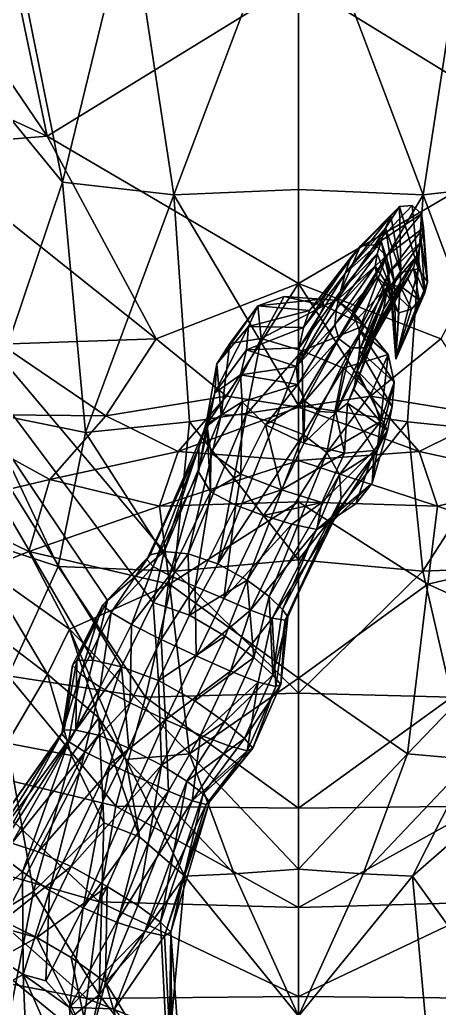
# Model space of a CAD drawing. Extents: x -0.45 to 0.39, y -1.3 to 2.18.
# Drawn here: x -0.0377 to 0.019, y -0.9004 to -0.7668 of the extents above; entities that cross this region are included whole.
import ezdxf

# ---------------------------------------------------------------- set-up
doc = ezdxf.new("R2010")
doc.units = 0

msp = doc.modelspace()

# ---------------------------------------------------------------- linework, layer by layer
for points in [[(-0.03192, -0.78878, 1.66042), (-0.04169, -0.74041, 1.60388), (-0.04576, -0.77188, 1.62273)], [(-0.02281, -0.75141, 1.62793), (-0.04169, -0.74041, 1.60388), (-0.03192, -0.78878, 1.66042)], [(-0.04037, -0.75198, 1.33801), (-0.03398, -0.78256, 1.36514), (-0.06152, -0.74203, 1.34262)], [(-0.05936, -0.77084, 1.3861), (-0.06152, -0.74203, 1.34262), (-0.03398, -0.78256, 1.36514)], [(0, -0.74585, 1.6415), (-0.02281, -0.75141, 1.62793), (-0.01686, -0.79048, 1.67993)], [(0, -0.78975, 1.6891), (0, -0.74585, 1.6415), (-0.01686, -0.79048, 1.67993)], [(0.02281, -0.75141, 1.62793), (0, -0.74585, 1.6415), (0.01686, -0.79048, 1.67993)], [(0, -0.74585, 1.6415), (0, -0.78975, 1.6891), (0.01686, -0.79048, 1.67993)], [(-0.01686, -0.79048, 1.67993), (-0.02281, -0.75141, 1.62793), (-0.03192, -0.78878, 1.66042)], [(0.02281, -0.75141, 1.62793), (0.01686, -0.79048, 1.67993), (0.03192, -0.78878, 1.66042)], [(-0.03398, -0.78256, 1.36514), (-0.04037, -0.75198, 1.33801), (0, -0.76165, 1.33286)], [(0.04037, -0.75198, 1.33801), (0.03398, -0.78256, 1.36514), (0, -0.76165, 1.33286)], [(0, -0.80248, 1.37227), (-0.03398, -0.78256, 1.36514), (0, -0.76165, 1.33286)], [(0.03398, -0.78256, 1.36514), (0, -0.80248, 1.37227), (0, -0.76165, 1.33286)], [(-0.07719, -0.76875, 0.78691), (-0.0258, -0.84528, 0.85512), (-0.02777, -0.85336, 0.86188)], [(-0.07719, -0.76875, 0.78691), (-0.02777, -0.85336, 0.86188), (-0.02392, -0.85425, 0.86665)], [(-0.01964, -0.84554, 0.86524), (-0.07719, -0.76875, 0.78691), (-0.02392, -0.85425, 0.86665)], [(-0.07719, -0.76875, 0.78691), (-0.01817, -0.83866, 0.8582), (-0.0258, -0.84528, 0.85512)], [(-0.01817, -0.83866, 0.8582), (-0.07719, -0.76875, 0.78691), (-0.01964, -0.84554, 0.86524)], [(-0.05936, -0.77084, 1.3861), (-0.03398, -0.78256, 1.36514), (-0.05183, -0.78398, 1.40686)], [(-0.03192, -0.78878, 1.66042), (-0.04576, -0.77188, 1.62273), (-0.04238, -0.81984, 1.66869)], [(-0.01923, -0.80994, 1.41008), (-0.05183, -0.78398, 1.40686), (-0.03398, -0.78256, 1.36514)], [(-0.03398, -0.78256, 1.36514), (0, -0.80248, 1.37227), (-0.01923, -0.80994, 1.41008)], [(0, -0.80248, 1.37227), (0.03398, -0.78256, 1.36514), (0.01923, -0.80994, 1.41008)], [(-0.01923, -0.80994, 1.41008), (-0.04026, -0.81066, 1.435), (-0.05183, -0.78398, 1.40686)], [(-0.0288, -0.82257, 1.68985), (-0.03192, -0.78878, 1.66042), (-0.04238, -0.81984, 1.66869)], [(-0.01686, -0.79048, 1.67993), (-0.03192, -0.78878, 1.66042), (-0.0288, -0.82257, 1.68985)], [(0.03192, -0.78878, 1.66042), (0.01686, -0.79048, 1.67993), (0.0288, -0.82257, 1.68985)], [(-0.01472, -0.82115, 1.7056), (-0.01686, -0.79048, 1.67993), (-0.0288, -0.82257, 1.68985)], [(0, -0.78975, 1.6891), (-0.01686, -0.79048, 1.67993), (0, -0.81893, 1.71266)], [(-0.01472, -0.82115, 1.7056), (0, -0.81893, 1.71266), (-0.01686, -0.79048, 1.67993)], [(0.01686, -0.79048, 1.67993), (0, -0.78975, 1.6891), (0, -0.81893, 1.71266)], [(0, -0.81893, 1.71266), (0.01472, -0.82115, 1.7056), (0.01686, -0.79048, 1.67993)], [(0.01686, -0.79048, 1.67993), (0.01472, -0.82115, 1.7056), (0.0288, -0.82257, 1.68985)], [(0.01536, -0.79191, 0.80513), (0.01365, -0.79204, 0.80472), (0.0103, -0.79722, 0.82499)], [(0.01536, -0.79191, 0.80513), (0.0103, -0.79722, 0.82499), (0.01661, -0.79307, 0.80526)], [(0.01365, -0.79204, 0.80472), (0.01536, -0.79191, 0.80513), (0.01618, -0.80049, 0.78262)], [(0.01536, -0.79191, 0.80513), (0.01661, -0.79307, 0.80526), (0.01618, -0.80049, 0.78262)], [(0.00708, -0.79895, 0.82273), (0.00835, -0.79739, 0.82418), (0.01365, -0.79204, 0.80472)], [(0.01245, -0.79333, 0.80422), (0.00708, -0.79895, 0.82273), (0.01365, -0.79204, 0.80472)], [(0.00835, -0.79739, 0.82418), (0.0103, -0.79722, 0.82499), (0.01365, -0.79204, 0.80472)], [(0.0103, -0.79722, 0.82499), (0.01187, -0.79872, 0.8248), (0.01661, -0.79307, 0.80526)], [(0.01661, -0.79307, 0.80526), (0.01187, -0.79872, 0.8248), (0.01688, -0.79492, 0.80527)], [(0.01384, -0.80097, 0.78304), (0.01245, -0.79333, 0.80422), (0.01365, -0.79204, 0.80472)], [(0.01384, -0.80097, 0.78304), (0.01365, -0.79204, 0.80472), (0.01618, -0.80049, 0.78262)], [(0.01742, -0.80222, 0.78398), (0.01618, -0.80049, 0.78262), (0.01661, -0.79307, 0.80526)], [(0.01742, -0.80222, 0.78398), (0.01661, -0.79307, 0.80526), (0.01688, -0.79492, 0.80527)], [(0.01174, -0.79495, 0.80373), (0.00629, -0.80112, 0.82112), (0.01245, -0.79333, 0.80422)], [(0.00629, -0.80112, 0.82112), (0.00708, -0.79895, 0.82273), (0.01245, -0.79333, 0.80422)], [(0.01174, -0.79495, 0.80373), (0.01245, -0.79333, 0.80422), (0.01384, -0.80097, 0.78304)], [(0.01174, -0.79495, 0.80373), (0.01114, -0.79674, 0.80327), (0.00629, -0.80112, 0.82112)], [(0.01296, -0.80242, 0.78368), (0.01114, -0.79674, 0.80327), (0.01174, -0.79495, 0.80373)], [(0.01296, -0.80242, 0.78368), (0.01174, -0.79495, 0.80373), (0.01384, -0.80097, 0.78304)], [(0.01187, -0.79872, 0.8248), (0.01225, -0.801, 0.82383), (0.01688, -0.79492, 0.80527)], [(0.01688, -0.79492, 0.80527), (0.01225, -0.801, 0.82383), (0.01659, -0.79678, 0.80507)], [(0.01688, -0.79492, 0.80527), (0.01659, -0.79678, 0.80507), (0.01742, -0.80222, 0.78398)], [(0.0103, -0.79722, 0.82499), (0.00516, -0.80474, 0.83987), (0.01187, -0.79872, 0.8248)], [(0.0103, -0.79722, 0.82499), (0.00835, -0.79739, 0.82418), (0.00516, -0.80474, 0.83987)], [(0.00567, -0.80352, 0.81945), (0.00629, -0.80112, 0.82112), (0.01114, -0.79674, 0.80327)], [(0.01114, -0.79674, 0.80327), (0.01064, -0.79843, 0.80274), (0.00567, -0.80352, 0.81945)], [(0.01064, -0.79843, 0.80274), (0.01114, -0.79674, 0.80327), (0.01259, -0.80348, 0.7847)], [(0.01296, -0.80242, 0.78368), (0.01259, -0.80348, 0.7847), (0.01114, -0.79674, 0.80327)], [(0.01225, -0.801, 0.82383), (0.01199, -0.80346, 0.82253), (0.01659, -0.79678, 0.80507)], [(0.01659, -0.79678, 0.80507), (0.01199, -0.80346, 0.82253), (0.01608, -0.79862, 0.8047)], [(0.01705, -0.80372, 0.78505), (0.01659, -0.79678, 0.80507), (0.01608, -0.79862, 0.8047)], [(0.01705, -0.80372, 0.78505), (0.01742, -0.80222, 0.78398), (0.01659, -0.79678, 0.80507)], [(0.00146, -0.80609, 0.83605), (0.00304, -0.80459, 0.83851), (0.00835, -0.79739, 0.82418)], [(0.00708, -0.79895, 0.82273), (0.00146, -0.80609, 0.83605), (0.00835, -0.79739, 0.82418)], [(0.00304, -0.80459, 0.83851), (0.00516, -0.80474, 0.83987), (0.00835, -0.79739, 0.82418)], [(0.01064, -0.79843, 0.80274), (0.01036, -0.80012, 0.80224), (0.00513, -0.80587, 0.81777)], [(0.00513, -0.80587, 0.81777), (0.00567, -0.80352, 0.81945), (0.01064, -0.79843, 0.80274)], [(0.01259, -0.80348, 0.7847), (0.01036, -0.80012, 0.80224), (0.01064, -0.79843, 0.80274)], [(0.01147, -0.80592, 0.82096), (0.0109, -0.80816, 0.81919), (0.01608, -0.79862, 0.8047)], [(0.01551, -0.80035, 0.80406), (0.01608, -0.79862, 0.8047), (0.0109, -0.80816, 0.81919)], [(0.01199, -0.80346, 0.82253), (0.01147, -0.80592, 0.82096), (0.01608, -0.79862, 0.8047)], [(0.01608, -0.79862, 0.8047), (0.01551, -0.80035, 0.80406), (0.01705, -0.80372, 0.78505)], [(0.00068, -0.80841, 0.83309), (0.00146, -0.80609, 0.83605), (0.00708, -0.79895, 0.82273)], [(0.00629, -0.80112, 0.82112), (0.00068, -0.80841, 0.83309), (0.00708, -0.79895, 0.82273)], [(0.00516, -0.80474, 0.83987), (0.00724, -0.80621, 0.83922), (0.01187, -0.79872, 0.8248)], [(0.00724, -0.80621, 0.83922), (0.00817, -0.80873, 0.83736), (0.01187, -0.79872, 0.8248)], [(0.01225, -0.801, 0.82383), (0.01187, -0.79872, 0.8248), (0.00817, -0.80873, 0.83736)], [(0.00567, -0.80352, 0.81945), (0.00009, -0.81113, 0.82998), (0.00629, -0.80112, 0.82112)], [(0.00009, -0.81113, 0.82998), (0.00068, -0.80841, 0.83309), (0.00629, -0.80112, 0.82112)], [(0.01036, -0.80012, 0.80224), (0.01064, -0.80161, 0.80195), (0.00492, -0.80805, 0.81624)], [(0.00492, -0.80805, 0.81624), (0.00513, -0.80587, 0.81777), (0.01036, -0.80012, 0.80224)], [(0.00817, -0.80873, 0.83736), (0.00823, -0.81152, 0.8347), (0.01225, -0.801, 0.82383)], [(0.01199, -0.80346, 0.82253), (0.01225, -0.801, 0.82383), (0.00823, -0.81152, 0.8347)], [(0.0109, -0.80816, 0.81919), (0.01013, -0.81001, 0.81734), (0.01551, -0.80035, 0.80406)], [(0.01478, -0.80183, 0.8032), (0.01551, -0.80035, 0.80406), (0.01013, -0.81001, 0.81734)], [(0.01064, -0.80161, 0.80195), (0.01036, -0.80012, 0.80224), (0.01259, -0.80348, 0.7847)], [(0.01316, -0.81267, 0.77728), (0.01296, -0.80242, 0.78368), (0.01384, -0.80097, 0.78304)], [(0.01316, -0.81267, 0.77728), (0.01384, -0.80097, 0.78304), (0.01618, -0.80049, 0.78262)], [(0.01316, -0.81267, 0.77728), (0.01618, -0.80049, 0.78262), (0.01742, -0.80222, 0.78398)], [(0.01631, -0.80473, 0.78563), (0.01551, -0.80035, 0.80406), (0.01478, -0.80183, 0.8032)], [(0.01631, -0.80473, 0.78563), (0.01705, -0.80372, 0.78505), (0.01551, -0.80035, 0.80406)], [(-0.00973, -0.81766, 1.41004), (-0.01923, -0.80994, 1.41008), (0, -0.80248, 1.37227)], [(0, -0.81916, 1.40355), (-0.00973, -0.81766, 1.41004), (0, -0.80248, 1.37227)], [(0.01923, -0.80994, 1.41008), (0.00973, -0.81766, 1.41004), (0, -0.80248, 1.37227)], [(0.00973, -0.81766, 1.41004), (0, -0.81916, 1.40355), (0, -0.80248, 1.37227)], [(0.00545, -0.80993, 0.81515), (0.00492, -0.80805, 0.81624), (0.01064, -0.80161, 0.80195)], [(0.01064, -0.80161, 0.80195), (0.012, -0.80287, 0.802), (0.00545, -0.80993, 0.81515)], [(0.01013, -0.81001, 0.81734), (0.00886, -0.81117, 0.81582), (0.01478, -0.80183, 0.8032)], [(0.01371, -0.80277, 0.80256), (0.01478, -0.80183, 0.8032), (0.00886, -0.81117, 0.81582)], [(0.01258, -0.80504, 0.785), (0.01064, -0.80161, 0.80195), (0.01259, -0.80348, 0.7847)], [(0.012, -0.80287, 0.802), (0.01064, -0.80161, 0.80195), (0.01258, -0.80504, 0.785)], [(0.01316, -0.81267, 0.77728), (0.01259, -0.80348, 0.7847), (0.01296, -0.80242, 0.78368)], [(0.01316, -0.81267, 0.77728), (0.01742, -0.80222, 0.78398), (0.01705, -0.80372, 0.78505)], [(0.01478, -0.80183, 0.8032), (0.01371, -0.80277, 0.80256), (0.01631, -0.80473, 0.78563)], [(-0.00027, -0.81369, 0.82687), (0.00009, -0.81113, 0.82998), (0.00567, -0.80352, 0.81945)], [(0.00513, -0.80587, 0.81777), (-0.00027, -0.81369, 0.82687), (0.00567, -0.80352, 0.81945)], [(0.00705, -0.81114, 0.81487), (0.00545, -0.80993, 0.81515), (0.012, -0.80287, 0.802)], [(0.00886, -0.81117, 0.81582), (0.00705, -0.81114, 0.81487), (0.012, -0.80287, 0.802)], [(0.00823, -0.81152, 0.8347), (0.0079, -0.81428, 0.83167), (0.01199, -0.80346, 0.82253)], [(0.01147, -0.80592, 0.82096), (0.01199, -0.80346, 0.82253), (0.0079, -0.81428, 0.83167)], [(0.01371, -0.80277, 0.80256), (0.00886, -0.81117, 0.81582), (0.012, -0.80287, 0.802)], [(0.01371, -0.80277, 0.80256), (0.012, -0.80287, 0.802), (0.01528, -0.80593, 0.78555)], [(0.01354, -0.80643, 0.78563), (0.01528, -0.80593, 0.78555), (0.012, -0.80287, 0.802)], [(0.01354, -0.80643, 0.78563), (0.012, -0.80287, 0.802), (0.01258, -0.80504, 0.785)], [(0.01316, -0.81267, 0.77728), (0.01258, -0.80504, 0.785), (0.01259, -0.80348, 0.7847)], [(0.01316, -0.81267, 0.77728), (0.01705, -0.80372, 0.78505), (0.01631, -0.80473, 0.78563)], [(0.01528, -0.80593, 0.78555), (0.01631, -0.80473, 0.78563), (0.01371, -0.80277, 0.80256)], [(-0.00195, -0.80422, 0.84297), (0.00304, -0.80459, 0.83851), (-0.00551, -0.80549, 0.83972)], [(-0.00195, -0.80422, 0.84297), (-0.00551, -0.80549, 0.83972), (-0.00507, -0.80988, 0.84901)], [(0.00146, -0.80609, 0.83605), (-0.00551, -0.80549, 0.83972), (0.00304, -0.80459, 0.83851)], [(-0.00195, -0.80422, 0.84297), (-0.00507, -0.80988, 0.84901), (0.00348, -0.80542, 0.84487)], [(0.00304, -0.80459, 0.83851), (-0.00195, -0.80422, 0.84297), (0.00348, -0.80542, 0.84487)], [(0.00516, -0.80474, 0.83987), (0.00304, -0.80459, 0.83851), (0.00348, -0.80542, 0.84487)], [(0.00516, -0.80474, 0.83987), (0.00348, -0.80542, 0.84487), (0.00891, -0.80815, 0.84495)], [(0.00724, -0.80621, 0.83922), (0.00516, -0.80474, 0.83987), (0.00891, -0.80815, 0.84495)], [(0.01316, -0.81267, 0.77728), (0.01354, -0.80643, 0.78563), (0.01258, -0.80504, 0.785)], [(0.01316, -0.81267, 0.77728), (0.01631, -0.80473, 0.78563), (0.01528, -0.80593, 0.78555)], [(-0.00675, -0.80829, 0.83575), (-0.01103, -0.81332, 0.84197), (-0.00551, -0.80549, 0.83972)], [(-0.00931, -0.81058, 0.84601), (-0.00551, -0.80549, 0.83972), (-0.01103, -0.81332, 0.84197)], [(-0.00551, -0.80549, 0.83972), (-0.00931, -0.81058, 0.84601), (-0.00507, -0.80988, 0.84901)], [(-0.00551, -0.80549, 0.83972), (0.00146, -0.80609, 0.83605), (-0.00675, -0.80829, 0.83575)], [(0.00068, -0.80841, 0.83309), (-0.00675, -0.80829, 0.83575), (0.00146, -0.80609, 0.83605)], [(0.00049, -0.81158, 0.85064), (0.00348, -0.80542, 0.84487), (-0.00507, -0.80988, 0.84901)], [(0.00513, -0.80587, 0.81777), (0.00492, -0.80805, 0.81624), (-0.00027, -0.81369, 0.82687)], [(0.00348, -0.80542, 0.84487), (0.00049, -0.81158, 0.85064), (0.00891, -0.80815, 0.84495)], [(0.00817, -0.80873, 0.83736), (0.00724, -0.80621, 0.83922), (0.01211, -0.81205, 0.84299)], [(0.00724, -0.80621, 0.83922), (0.00891, -0.80815, 0.84495), (0.01211, -0.81205, 0.84299)], [(0.0079, -0.81428, 0.83167), (0.00746, -0.8168, 0.8286), (0.01147, -0.80592, 0.82096)], [(0.0109, -0.80816, 0.81919), (0.01147, -0.80592, 0.82096), (0.00746, -0.8168, 0.8286)], [(0.01316, -0.81267, 0.77728), (0.01528, -0.80593, 0.78555), (0.01354, -0.80643, 0.78563)], [(-0.00702, -0.81141, 0.83162), (-0.0113, -0.81724, 0.83719), (-0.00675, -0.80829, 0.83575)], [(-0.01103, -0.81332, 0.84197), (-0.00675, -0.80829, 0.83575), (-0.0113, -0.81724, 0.83719)], [(-0.00675, -0.80829, 0.83575), (0.00068, -0.80841, 0.83309), (-0.00702, -0.81141, 0.83162)], [(0.00009, -0.81113, 0.82998), (-0.00702, -0.81141, 0.83162), (0.00068, -0.80841, 0.83309)], [(-0.00009, -0.81609, 0.82403), (-0.00027, -0.81369, 0.82687), (0.00492, -0.80805, 0.81624)], [(0.00492, -0.80805, 0.81624), (0.00545, -0.80993, 0.81515), (-0.00009, -0.81609, 0.82403)], [(0.00606, -0.81389, 0.85094), (0.00891, -0.80815, 0.84495), (0.00049, -0.81158, 0.85064)], [(0.00891, -0.80815, 0.84495), (0.00606, -0.81389, 0.85094), (0.01211, -0.81205, 0.84299)], [(0.00746, -0.8168, 0.8286), (0.00662, -0.81862, 0.82545), (0.0109, -0.80816, 0.81919)], [(0.01013, -0.81001, 0.81734), (0.0109, -0.80816, 0.81919), (0.00662, -0.81862, 0.82545)], [(0.00817, -0.80873, 0.83736), (0.01211, -0.81205, 0.84299), (0.01291, -0.8158, 0.83956)], [(0.00823, -0.81152, 0.8347), (0.00817, -0.80873, 0.83736), (0.01291, -0.8158, 0.83956)], [(-0.02603, -0.82035, 1.42506), (-0.04026, -0.81066, 1.435), (-0.01923, -0.80994, 1.41008)], [(-0.00973, -0.81766, 1.41004), (-0.02603, -0.82035, 1.42506), (-0.01923, -0.80994, 1.41008)], [(-0.00931, -0.81058, 0.84601), (-0.01103, -0.81332, 0.84197), (-0.01048, -0.82026, 0.85021)], [(-0.00931, -0.81058, 0.84601), (-0.01048, -0.82026, 0.85021), (-0.00507, -0.80988, 0.84901)], [(-0.00708, -0.82014, 0.85263), (-0.00507, -0.80988, 0.84901), (-0.01048, -0.82026, 0.85021)], [(-0.00507, -0.80988, 0.84901), (-0.00708, -0.82014, 0.85263), (0.00049, -0.81158, 0.85064)], [(0.00083, -0.81836, 0.82229), (-0.00009, -0.81609, 0.82403), (0.00545, -0.80993, 0.81515)], [(0.00545, -0.80993, 0.81515), (0.00705, -0.81114, 0.81487), (0.00083, -0.81836, 0.82229)], [(0.00662, -0.81862, 0.82545), (0.00505, -0.81991, 0.82318), (0.01013, -0.81001, 0.81734)], [(0.00886, -0.81117, 0.81582), (0.01013, -0.81001, 0.81734), (0.00505, -0.81991, 0.82318)], [(0.02603, -0.82035, 1.42506), (0.00973, -0.81766, 1.41004), (0.01923, -0.80994, 1.41008)], [(-0.04973, -0.8201, 1.44223), (-0.04026, -0.81066, 1.435), (-0.02603, -0.82035, 1.42506)], [(-0.00702, -0.81141, 0.83162), (-0.00787, -0.81479, 0.82746), (-0.0113, -0.81724, 0.83719)], [(-0.00027, -0.81369, 0.82687), (-0.00787, -0.81479, 0.82746), (-0.00702, -0.81141, 0.83162)], [(-0.00329, -0.82131, 0.85379), (0.00049, -0.81158, 0.85064), (-0.00708, -0.82014, 0.85263)], [(0.00009, -0.81113, 0.82998), (-0.00027, -0.81369, 0.82687), (-0.00702, -0.81141, 0.83162)], [(0.00049, -0.81158, 0.85064), (-0.00329, -0.82131, 0.85379), (0.0006, -0.82285, 0.85399)], [(0.00606, -0.81389, 0.85094), (0.00049, -0.81158, 0.85064), (0.0006, -0.82285, 0.85399)], [(0.00278, -0.81974, 0.822), (0.00083, -0.81836, 0.82229), (0.00705, -0.81114, 0.81487)], [(0.00505, -0.81991, 0.82318), (0.00278, -0.81974, 0.822), (0.00705, -0.81114, 0.81487)], [(0.00886, -0.81117, 0.81582), (0.00505, -0.81991, 0.82318), (0.00705, -0.81114, 0.81487)], [(0.0079, -0.81428, 0.83167), (0.00823, -0.81152, 0.8347), (0.01263, -0.81907, 0.83558)], [(0.00823, -0.81152, 0.8347), (0.01291, -0.8158, 0.83956), (0.01263, -0.81907, 0.83558)], [(0.00982, -0.81731, 0.84935), (0.01211, -0.81205, 0.84299), (0.00606, -0.81389, 0.85094)], [(0.01211, -0.81205, 0.84299), (0.00982, -0.81731, 0.84935), (0.01108, -0.82109, 0.84588)], [(0.01291, -0.8158, 0.83956), (0.01211, -0.81205, 0.84299), (0.01108, -0.82109, 0.84588)], [(-0.01103, -0.81332, 0.84197), (-0.0113, -0.81724, 0.83719), (-0.01258, -0.82189, 0.84678)], [(-0.01103, -0.81332, 0.84197), (-0.01258, -0.82189, 0.84678), (-0.01048, -0.82026, 0.85021)], [(-0.00027, -0.81369, 0.82687), (-0.00009, -0.81609, 0.82403), (-0.00787, -0.81479, 0.82746)], [(0.00606, -0.81389, 0.85094), (0.0006, -0.82285, 0.85399), (0.00383, -0.82529, 0.85274)], [(0.00982, -0.81731, 0.84935), (0.00606, -0.81389, 0.85094), (0.00383, -0.82529, 0.85274)], [(0.00746, -0.8168, 0.8286), (0.0079, -0.81428, 0.83167), (0.01204, -0.82231, 0.83133)], [(0.0079, -0.81428, 0.83167), (0.01263, -0.81907, 0.83558), (0.01204, -0.82231, 0.83133)], [(-0.00787, -0.81479, 0.82746), (-0.00763, -0.81843, 0.82373), (-0.01239, -0.82147, 0.83166)], [(-0.00787, -0.81479, 0.82746), (-0.01239, -0.82147, 0.83166), (-0.0113, -0.81724, 0.83719)], [(-0.00009, -0.81609, 0.82403), (-0.00763, -0.81843, 0.82373), (-0.00787, -0.81479, 0.82746)], [(0.01291, -0.8158, 0.83956), (0.01108, -0.82109, 0.84588), (0.01063, -0.82501, 0.84101)], [(0.01263, -0.81907, 0.83558), (0.01291, -0.8158, 0.83956), (0.01063, -0.82501, 0.84101)], [(-0.01239, -0.82147, 0.83166), (-0.01352, -0.82791, 0.8387), (-0.0113, -0.81724, 0.83719)], [(-0.01349, -0.82469, 0.84275), (-0.0113, -0.81724, 0.83719), (-0.01352, -0.82791, 0.8387)], [(-0.0113, -0.81724, 0.83719), (-0.01349, -0.82469, 0.84275), (-0.01258, -0.82189, 0.84678)], [(-0.00763, -0.81843, 0.82373), (-0.00009, -0.81609, 0.82403), (-0.00449, -0.82154, 0.82211)], [(0.00083, -0.81836, 0.82229), (-0.00449, -0.82154, 0.82211), (-0.00009, -0.81609, 0.82403)], [(0.00982, -0.81731, 0.84935), (0.00383, -0.82529, 0.85274), (0.01108, -0.82109, 0.84588)], [(0.00746, -0.8168, 0.8286), (0.01204, -0.82231, 0.83133), (0.00662, -0.81862, 0.82545)], [(-0.00973, -0.81766, 1.41004), (-0.01628, -0.82517, 1.41782), (-0.02603, -0.82035, 1.42506)], [(-0.01628, -0.82517, 1.41782), (-0.00973, -0.81766, 1.41004), (0, -0.81916, 1.40355)], [(-0.00763, -0.81843, 0.82373), (-0.01185, -0.82536, 0.82763), (-0.01239, -0.82147, 0.83166)], [(-0.01185, -0.82536, 0.82763), (-0.00763, -0.81843, 0.82373), (-0.00781, -0.82824, 0.82656)], [(-0.00449, -0.82154, 0.82211), (-0.00781, -0.82824, 0.82656), (-0.00763, -0.81843, 0.82373)], [(-0.00449, -0.82154, 0.82211), (0.00083, -0.81836, 0.82229), (0.0007, -0.82402, 0.82242)], [(0.00973, -0.81766, 1.41004), (0.01628, -0.82517, 1.41782), (0, -0.81916, 1.40355)], [(0.00278, -0.81974, 0.822), (0.0007, -0.82402, 0.82242), (0.00083, -0.81836, 0.82229)], [(0.00505, -0.81991, 0.82318), (0.00662, -0.81862, 0.82545), (0.00622, -0.82537, 0.82413)], [(0.00662, -0.81862, 0.82545), (0.01022, -0.82502, 0.82712), (0.00622, -0.82537, 0.82413)], [(0.01022, -0.82502, 0.82712), (0.00662, -0.81862, 0.82545), (0.01204, -0.82231, 0.83133)], [(0.01628, -0.82517, 1.41782), (0.00973, -0.81766, 1.41004), (0.02603, -0.82035, 1.42506)], [(-0.04712, -0.83591, 1.67344), (-0.03247, -0.84068, 1.6957), (-0.04238, -0.81984, 1.66869)], [(-0.03247, -0.84068, 1.6957), (-0.0288, -0.82257, 1.68985), (-0.04238, -0.81984, 1.66869)], [(0, -0.82639, 1.41839), (-0.01628, -0.82517, 1.41782), (0, -0.81916, 1.40355)], [(0, -0.83979, 1.7203), (0, -0.81893, 1.71266), (-0.01472, -0.82115, 1.7056)], [(0, -0.81893, 1.71266), (0, -0.83979, 1.7203), (0.01472, -0.82115, 1.7056)], [(0.01628, -0.82517, 1.41782), (0, -0.82639, 1.41839), (0, -0.81916, 1.40355)], [(0.00278, -0.81974, 0.822), (0.00505, -0.81991, 0.82318), (0.0007, -0.82402, 0.82242)], [(0.00505, -0.81991, 0.82318), (0.00622, -0.82537, 0.82413), (0.0007, -0.82402, 0.82242)], [(0.01263, -0.81907, 0.83558), (0.01063, -0.82501, 0.84101), (0.01204, -0.82231, 0.83133)], [(-0.04896, -0.83261, 1.44022), (-0.04973, -0.8201, 1.44223), (-0.03362, -0.82894, 1.42761)], [(-0.04973, -0.8201, 1.44223), (-0.02603, -0.82035, 1.42506), (-0.03362, -0.82894, 1.42761)], [(-0.02603, -0.82035, 1.42506), (-0.01628, -0.82517, 1.41782), (-0.03362, -0.82894, 1.42761)], [(-0.01678, -0.84134, 1.7127), (-0.01472, -0.82115, 1.7056), (-0.0288, -0.82257, 1.68985)], [(-0.01048, -0.82026, 0.85021), (-0.01258, -0.82189, 0.84678), (-0.01817, -0.83866, 0.8582)], [(-0.01048, -0.82026, 0.85021), (-0.01817, -0.83866, 0.8582), (-0.01494, -0.83897, 0.86167)], [(-0.01678, -0.84134, 1.7127), (0, -0.83979, 1.7203), (-0.01472, -0.82115, 1.7056)], [(-0.00708, -0.82014, 0.85263), (-0.01048, -0.82026, 0.85021), (-0.01494, -0.83897, 0.86167)], [(-0.00708, -0.82014, 0.85263), (-0.01494, -0.83897, 0.86167), (-0.0109, -0.84035, 0.86332)], [(-0.00329, -0.82131, 0.85379), (-0.00708, -0.82014, 0.85263), (-0.0109, -0.84035, 0.86332)], [(-0.00329, -0.82131, 0.85379), (-0.0109, -0.84035, 0.86332), (0.0006, -0.82285, 0.85399)], [(0, -0.83979, 1.7203), (0.01678, -0.84134, 1.7127), (0.01472, -0.82115, 1.7056)], [(0.00555, -0.82825, 0.84995), (0.01108, -0.82109, 0.84588), (0.00383, -0.82529, 0.85274)], [(0.01108, -0.82109, 0.84588), (0.00555, -0.82825, 0.84995), (0.01063, -0.82501, 0.84101)], [(0.01472, -0.82115, 1.7056), (0.01678, -0.84134, 1.7127), (0.0288, -0.82257, 1.68985)], [(0.01628, -0.82517, 1.41782), (0.02603, -0.82035, 1.42506), (0.03362, -0.82894, 1.42761)], [(-0.03247, -0.84068, 1.6957), (-0.01678, -0.84134, 1.7127), (-0.0288, -0.82257, 1.68985)], [(-0.01258, -0.82189, 0.84678), (-0.02006, -0.8391, 0.85383), (-0.01817, -0.83866, 0.8582)], [(-0.01258, -0.82189, 0.84678), (-0.01349, -0.82469, 0.84275), (-0.02006, -0.8391, 0.85383)], [(-0.01352, -0.82791, 0.8387), (-0.01239, -0.82147, 0.83166), (-0.01188, -0.83061, 0.8361)], [(-0.01185, -0.82536, 0.82763), (-0.01188, -0.83061, 0.8361), (-0.01239, -0.82147, 0.83166)], [(-0.00781, -0.82824, 0.82656), (-0.00449, -0.82154, 0.82211), (-0.00232, -0.83033, 0.8272)], [(0.0007, -0.82402, 0.82242), (-0.00232, -0.83033, 0.8272), (-0.00449, -0.82154, 0.82211)], [(0.00996, -0.82942, 0.8355), (0.01204, -0.82231, 0.83133), (0.01063, -0.82501, 0.84101)], [(0.01204, -0.82231, 0.83133), (0.00996, -0.82942, 0.8355), (0.01022, -0.82502, 0.82712)], [(0.01678, -0.84134, 1.7127), (0.03247, -0.84068, 1.69571), (0.0288, -0.82257, 1.68985)], [(-0.00695, -0.84252, 0.86269), (0.0006, -0.82285, 0.85399), (-0.0109, -0.84035, 0.86332)], [(0.0006, -0.82285, 0.85399), (-0.00695, -0.84252, 0.86269), (0.00383, -0.82529, 0.85274)], [(-0.01628, -0.82517, 1.41782), (-0.01879, -0.83253, 1.42638), (-0.03362, -0.82894, 1.42761)], [(-0.0205, -0.83976, 0.84917), (-0.01349, -0.82469, 0.84275), (-0.01967, -0.84069, 0.84463)], [(-0.01349, -0.82469, 0.84275), (-0.0205, -0.83976, 0.84917), (-0.02006, -0.8391, 0.85383)], [(-0.01352, -0.82791, 0.8387), (-0.01967, -0.84069, 0.84463), (-0.01349, -0.82469, 0.84275)], [(-0.01879, -0.83253, 1.42638), (-0.01628, -0.82517, 1.41782), (0, -0.82639, 1.41839)], [(-0.00399, -0.84474, 0.86001), (0.00383, -0.82529, 0.85274), (-0.00695, -0.84252, 0.86269)], [(0.00383, -0.82529, 0.85274), (-0.00399, -0.84474, 0.86001), (0.00555, -0.82825, 0.84995)], [(0.0007, -0.82402, 0.82242), (0.00622, -0.82537, 0.82413), (-0.00232, -0.83033, 0.8272)], [(0.01628, -0.82517, 1.41782), (0.01879, -0.83253, 1.42638), (0, -0.82639, 1.41839)], [(0.01022, -0.82502, 0.82712), (0.00776, -0.83223, 0.83106), (0.00313, -0.83207, 0.82859)], [(0.00622, -0.82537, 0.82413), (0.01022, -0.82502, 0.82712), (0.00313, -0.83207, 0.82859)], [(0.01063, -0.82501, 0.84101), (0.00576, -0.83149, 0.84604), (0.00477, -0.83442, 0.84185)], [(0.00996, -0.82942, 0.8355), (0.01063, -0.82501, 0.84101), (0.00477, -0.83442, 0.84185)], [(0.00576, -0.83149, 0.84604), (0.01063, -0.82501, 0.84101), (0.00555, -0.82825, 0.84995)], [(0.00776, -0.83223, 0.83106), (0.01022, -0.82502, 0.82712), (0.00996, -0.82942, 0.8355)], [(0.01879, -0.83253, 1.42638), (0.01628, -0.82517, 1.41782), (0.03362, -0.82894, 1.42761)], [(-0.01879, -0.83253, 1.42638), (0, -0.82639, 1.41839), (0, -0.83197, 1.4352)], [(-0.01185, -0.82536, 0.82763), (-0.00781, -0.82824, 0.82656), (-0.01188, -0.83061, 0.8361)], [(0.00622, -0.82537, 0.82413), (0.00313, -0.83207, 0.82859), (-0.00232, -0.83033, 0.8272)], [(0, -0.82639, 1.41839), (0.01879, -0.83253, 1.42638), (0, -0.83197, 1.4352)], [(-0.01967, -0.84069, 0.84463), (-0.01352, -0.82791, 0.8387), (-0.01743, -0.84192, 0.84094)], [(-0.01188, -0.83061, 0.8361), (-0.01743, -0.84192, 0.84094), (-0.01352, -0.82791, 0.8387)], [(-0.03646, -0.83867, 1.42795), (-0.04896, -0.83261, 1.44022), (-0.03362, -0.82894, 1.42761)], [(-0.01879, -0.83253, 1.42638), (-0.03646, -0.83867, 1.42795), (-0.03362, -0.82894, 1.42761)], [(-0.00781, -0.82824, 0.82656), (-0.00847, -0.83241, 0.83527), (-0.01188, -0.83061, 0.8361)], [(-0.00781, -0.82824, 0.82656), (-0.00232, -0.83033, 0.8272), (-0.00847, -0.83241, 0.83527)], [(-0.00219, -0.84649, 0.8561), (0.00555, -0.82825, 0.84995), (-0.00399, -0.84474, 0.86001)], [(0.00555, -0.82825, 0.84995), (-0.00219, -0.84649, 0.8561), (0.00576, -0.83149, 0.84604)], [(0.03646, -0.83867, 1.42795), (0.01879, -0.83253, 1.42638), (0.03362, -0.82894, 1.42761)], [(-0.01743, -0.84192, 0.84094), (-0.01188, -0.83061, 0.8361), (-0.01398, -0.84342, 0.83866)], [(-0.00847, -0.83241, 0.83527), (-0.01398, -0.84342, 0.83866), (-0.01188, -0.83061, 0.8361)], [(-0.00232, -0.83033, 0.8272), (-0.00472, -0.8338, 0.83574), (-0.00847, -0.83241, 0.83527)], [(-0.00232, -0.83033, 0.8272), (0.00313, -0.83207, 0.82859), (-0.00472, -0.8338, 0.83574)], [(0.00996, -0.82942, 0.8355), (0.00477, -0.83442, 0.84185), (0.00245, -0.8357, 0.83858)], [(0.00776, -0.83223, 0.83106), (0.00996, -0.82942, 0.8355), (0.00245, -0.8357, 0.83858)], [(-0.01745, -0.84308, 1.43994), (-0.01879, -0.83253, 1.42638), (0, -0.83197, 1.4352)], [(0, -0.85577, 1.4538), (-0.01745, -0.84308, 1.43994), (0, -0.83197, 1.4352)], [(-0.00146, -0.84748, 0.85158), (0.00576, -0.83149, 0.84604), (-0.00219, -0.84649, 0.8561)], [(0.00576, -0.83149, 0.84604), (-0.00146, -0.84748, 0.85158), (-0.00183, -0.84795, 0.84691)], [(0.00477, -0.83442, 0.84185), (0.00576, -0.83149, 0.84604), (-0.00183, -0.84795, 0.84691)], [(0.01879, -0.83253, 1.42638), (0.01745, -0.84308, 1.43994), (0, -0.83197, 1.4352)], [(0.01745, -0.84308, 1.43994), (0, -0.85577, 1.4538), (0, -0.83197, 1.4352)], [(-0.04241, -0.84107, 1.44532), (-0.04896, -0.83261, 1.44022), (-0.03646, -0.83867, 1.42795)], [(-0.01879, -0.83253, 1.42638), (-0.01745, -0.84308, 1.43994), (-0.03646, -0.83867, 1.42795)], [(-0.01398, -0.84342, 0.83866), (-0.00847, -0.83241, 0.83527), (-0.01011, -0.84504, 0.83821)], [(-0.00472, -0.8338, 0.83574), (-0.01011, -0.84504, 0.83821), (-0.00847, -0.83241, 0.83527)], [(0.00313, -0.83207, 0.82859), (-0.00093, -0.83498, 0.83653), (-0.00472, -0.8338, 0.83574)], [(-0.00093, -0.83498, 0.83653), (0.00313, -0.83207, 0.82859), (0.00245, -0.8357, 0.83858)], [(0.00776, -0.83223, 0.83106), (0.00245, -0.8357, 0.83858), (0.00313, -0.83207, 0.82859)], [(0.01745, -0.84308, 1.43994), (0.01879, -0.83253, 1.42638), (0.03646, -0.83867, 1.42795)], [(-0.00472, -0.8338, 0.83574), (-0.00093, -0.83498, 0.83653), (-0.01011, -0.84504, 0.83821)], [(0.00477, -0.83442, 0.84185), (-0.00183, -0.84795, 0.84691), (-0.00355, -0.84766, 0.84268)], [(0.00245, -0.8357, 0.83858), (0.00477, -0.83442, 0.84185), (-0.00355, -0.84766, 0.84268)], [(-0.03924, -0.85545, 1.69659), (-0.03247, -0.84068, 1.6957), (-0.04712, -0.83591, 1.67344)], [(-0.00093, -0.83498, 0.83653), (-0.0065, -0.84659, 0.83961), (-0.01011, -0.84504, 0.83821)], [(-0.00093, -0.83498, 0.83653), (0.00245, -0.8357, 0.83858), (-0.0065, -0.84659, 0.83961)], [(0.00245, -0.8357, 0.83858), (-0.00355, -0.84766, 0.84268), (-0.0065, -0.84659, 0.83961)], [(-0.04241, -0.84107, 1.44532), (-0.03646, -0.83867, 1.42795), (-0.03094, -0.84918, 1.44412)], [(-0.03646, -0.83867, 1.42795), (-0.01745, -0.84308, 1.43994), (-0.03094, -0.84918, 1.44412)], [(-0.02006, -0.8391, 0.85383), (-0.0258, -0.84528, 0.85512), (-0.01817, -0.83866, 0.8582)], [(-0.01494, -0.83897, 0.86167), (-0.01817, -0.83866, 0.8582), (-0.01964, -0.84554, 0.86524)], [(0.01745, -0.84308, 1.43994), (0.03646, -0.83867, 1.42795), (0.03094, -0.84918, 1.44412)], [(-0.0258, -0.84528, 0.85512), (-0.02006, -0.8391, 0.85383), (-0.02648, -0.84591, 0.84977)], [(-0.0205, -0.83976, 0.84917), (-0.02648, -0.84591, 0.84977), (-0.02006, -0.8391, 0.85383)], [(-0.02648, -0.84591, 0.84977), (-0.0205, -0.83976, 0.84917), (-0.02533, -0.84693, 0.84498)], [(-0.01967, -0.84069, 0.84463), (-0.02533, -0.84693, 0.84498), (-0.0205, -0.83976, 0.84917)], [(-0.01494, -0.83897, 0.86167), (-0.01964, -0.84554, 0.86524), (-0.01472, -0.84729, 0.8675)], [(0, -0.8578, 1.72414), (0, -0.83979, 1.7203), (-0.01678, -0.84134, 1.7127)], [(-0.0109, -0.84035, 0.86332), (-0.01494, -0.83897, 0.86167), (-0.01472, -0.84729, 0.8675)], [(0, -0.83979, 1.7203), (0, -0.8578, 1.72414), (0.01678, -0.84134, 1.7127)], [(-0.04241, -0.84107, 1.44532), (-0.03393, -0.85526, 1.46155), (-0.04253, -0.84869, 1.4758)], [(-0.03393, -0.85526, 1.46155), (-0.04241, -0.84107, 1.44532), (-0.03094, -0.84918, 1.44412)], [(-0.03924, -0.85545, 1.69659), (-0.0207, -0.85835, 1.71553), (-0.03247, -0.84068, 1.6957)], [(-0.0207, -0.85835, 1.71553), (-0.01678, -0.84134, 1.7127), (-0.03247, -0.84068, 1.6957)], [(-0.02533, -0.84693, 0.84498), (-0.01967, -0.84069, 0.84463), (-0.02258, -0.84853, 0.84134)], [(-0.01743, -0.84192, 0.84094), (-0.02258, -0.84853, 0.84134), (-0.01967, -0.84069, 0.84463)], [(-0.0207, -0.85835, 1.71553), (0, -0.8578, 1.72414), (-0.01678, -0.84134, 1.7127)], [(-0.0109, -0.84035, 0.86332), (-0.01472, -0.84729, 0.8675), (-0.00695, -0.84252, 0.86269)], [(0, -0.8578, 1.72414), (0.0207, -0.85835, 1.71553), (0.01678, -0.84134, 1.7127)], [(0.01678, -0.84134, 1.7127), (0.0207, -0.85835, 1.71553), (0.03247, -0.84068, 1.69571)], [(-0.02258, -0.84853, 0.84134), (-0.01743, -0.84192, 0.84094), (-0.01855, -0.85054, 0.83919)], [(-0.01398, -0.84342, 0.83866), (-0.01855, -0.85054, 0.83919), (-0.01743, -0.84192, 0.84094)], [(-0.00993, -0.85011, 0.86661), (-0.00695, -0.84252, 0.86269), (-0.01472, -0.84729, 0.8675)], [(-0.00695, -0.84252, 0.86269), (-0.00993, -0.85011, 0.86661), (-0.00603, -0.85301, 0.86301)], [(-0.00399, -0.84474, 0.86001), (-0.00695, -0.84252, 0.86269), (-0.00603, -0.85301, 0.86301)], [(-0.01745, -0.84308, 1.43994), (-0.01473, -0.86599, 1.45666), (-0.03094, -0.84918, 1.44412)], [(-0.01855, -0.85054, 0.83919), (-0.01398, -0.84342, 0.83866), (-0.01382, -0.85275, 0.83883)], [(-0.01473, -0.86599, 1.45666), (-0.01745, -0.84308, 1.43994), (0, -0.85577, 1.4538)], [(-0.01011, -0.84504, 0.83821), (-0.01382, -0.85275, 0.83883), (-0.01398, -0.84342, 0.83866)], [(0.01745, -0.84308, 1.43994), (0.01473, -0.86599, 1.45666), (0, -0.85577, 1.4538)], [(0.01473, -0.86599, 1.45666), (0.01745, -0.84308, 1.43994), (0.03094, -0.84918, 1.44412)], [(-0.0258, -0.84528, 0.85512), (-0.02648, -0.84591, 0.84977), (-0.02996, -0.8534, 0.85628)], [(-0.0258, -0.84528, 0.85512), (-0.02996, -0.8534, 0.85628), (-0.02777, -0.85336, 0.86188)], [(-0.01011, -0.84504, 0.83821), (-0.0065, -0.84659, 0.83961), (-0.01382, -0.85275, 0.83883)], [(-0.00399, -0.84474, 0.86001), (-0.00603, -0.85301, 0.86301), (-0.00347, -0.85533, 0.85806)], [(-0.00219, -0.84649, 0.8561), (-0.00399, -0.84474, 0.86001), (-0.00347, -0.85533, 0.85806)], [(-0.03053, -0.85401, 0.85082), (-0.02648, -0.84591, 0.84977), (-0.02948, -0.85524, 0.84596)], [(-0.02648, -0.84591, 0.84977), (-0.03053, -0.85401, 0.85082), (-0.02996, -0.8534, 0.85628)], [(-0.02533, -0.84693, 0.84498), (-0.02948, -0.85524, 0.84596), (-0.02648, -0.84591, 0.84977)], [(-0.01964, -0.84554, 0.86524), (-0.02392, -0.85425, 0.86665), (-0.01895, -0.85611, 0.86903)], [(-0.01472, -0.84729, 0.8675), (-0.01964, -0.84554, 0.86524), (-0.01895, -0.85611, 0.86903)], [(-0.0065, -0.84659, 0.83961), (-0.00919, -0.85482, 0.84043), (-0.01382, -0.85275, 0.83883)], [(-0.0065, -0.84659, 0.83961), (-0.00355, -0.84766, 0.84268), (-0.00919, -0.85482, 0.84043)], [(-0.00219, -0.84649, 0.8561), (-0.00347, -0.85533, 0.85806), (-0.00146, -0.84748, 0.85158)], [(-0.02948, -0.85524, 0.84596), (-0.02533, -0.84693, 0.84498), (-0.02679, -0.85698, 0.84226)], [(-0.02258, -0.84853, 0.84134), (-0.02679, -0.85698, 0.84226), (-0.02533, -0.84693, 0.84498)], [(-0.01472, -0.84729, 0.8675), (-0.01895, -0.85611, 0.86903), (-0.00993, -0.85011, 0.86661)], [(-0.00355, -0.84766, 0.84268), (-0.00548, -0.85631, 0.84356), (-0.00919, -0.85482, 0.84043)], [(-0.00548, -0.85631, 0.84356), (-0.00355, -0.84766, 0.84268), (-0.00307, -0.85693, 0.84791)], [(-0.00183, -0.84795, 0.84691), (-0.00307, -0.85693, 0.84791), (-0.00355, -0.84766, 0.84268)], [(-0.00241, -0.85665, 0.85292), (-0.00146, -0.84748, 0.85158), (-0.00347, -0.85533, 0.85806)], [(-0.00307, -0.85693, 0.84791), (-0.00183, -0.84795, 0.84691), (-0.00241, -0.85665, 0.85292)], [(-0.00146, -0.84748, 0.85158), (-0.00241, -0.85665, 0.85292), (-0.00183, -0.84795, 0.84691)], [(-0.04253, -0.84869, 1.4758), (-0.03393, -0.85526, 1.46155), (-0.03937, -0.86455, 1.47709)], [(-0.02701, -0.86112, 1.45714), (-0.03393, -0.85526, 1.46155), (-0.03094, -0.84918, 1.44412)], [(-0.01473, -0.86599, 1.45666), (-0.02336, -0.86678, 1.45971), (-0.03094, -0.84918, 1.44412)], [(-0.02336, -0.86678, 1.45971), (-0.02701, -0.86112, 1.45714), (-0.03094, -0.84918, 1.44412)], [(-0.02679, -0.85698, 0.84226), (-0.02258, -0.84853, 0.84134), (-0.02277, -0.85911, 0.84037)], [(-0.01855, -0.85054, 0.83919), (-0.02277, -0.85911, 0.84037), (-0.02258, -0.84853, 0.84134)], [(0.02336, -0.86678, 1.45971), (0.01473, -0.86599, 1.45666), (0.03094, -0.84918, 1.44412)], [(-0.02277, -0.85911, 0.84037), (-0.01855, -0.85054, 0.83919), (-0.01797, -0.86142, 0.84026)], [(-0.014, -0.85883, 0.868), (-0.00993, -0.85011, 0.86661), (-0.01895, -0.85611, 0.86903)], [(-0.01382, -0.85275, 0.83883), (-0.01797, -0.86142, 0.84026), (-0.01855, -0.85054, 0.83919)], [(-0.00993, -0.85011, 0.86661), (-0.014, -0.85883, 0.868), (-0.00603, -0.85301, 0.86301)], [(-0.02777, -0.85336, 0.86188), (-0.03009, -0.86282, 0.86159), (-0.02392, -0.85425, 0.86665)], [(-0.02777, -0.85336, 0.86188), (-0.02996, -0.8534, 0.85628), (-0.03009, -0.86282, 0.86159)], [(-0.01382, -0.85275, 0.83883), (-0.00919, -0.85482, 0.84043), (-0.01797, -0.86142, 0.84026)], [(-0.00999, -0.86169, 0.86435), (-0.00603, -0.85301, 0.86301), (-0.014, -0.85883, 0.868)], [(-0.00603, -0.85301, 0.86301), (-0.00999, -0.86169, 0.86435), (-0.00347, -0.85533, 0.85806)], [(-0.03053, -0.85401, 0.85082), (-0.02948, -0.85524, 0.84596), (-0.032, -0.86332, 0.85186)], [(-0.03053, -0.85401, 0.85082), (-0.032, -0.86332, 0.85186), (-0.03168, -0.86276, 0.85687)], [(-0.02996, -0.8534, 0.85628), (-0.03053, -0.85401, 0.85082), (-0.03168, -0.86276, 0.85687)], [(-0.02996, -0.8534, 0.85628), (-0.03168, -0.86276, 0.85687), (-0.03009, -0.86282, 0.86159)], [(-0.02704, -0.8635, 0.86531), (-0.02392, -0.85425, 0.86665), (-0.03009, -0.86282, 0.86159)], [(-0.02392, -0.85425, 0.86665), (-0.02704, -0.8635, 0.86531), (-0.02296, -0.86522, 0.86715)], [(-0.01895, -0.85611, 0.86903), (-0.02392, -0.85425, 0.86665), (-0.02296, -0.86522, 0.86715)], [(-0.04636, -0.86783, 1.69549), (-0.02469, -0.87307, 1.71671), (-0.03924, -0.85545, 1.69659)], [(-0.03393, -0.85526, 1.46155), (-0.03067, -0.86624, 1.47106), (-0.03937, -0.86455, 1.47709)], [(-0.02469, -0.87307, 1.71671), (-0.0207, -0.85835, 1.71553), (-0.03924, -0.85545, 1.69659)], [(-0.03067, -0.86624, 1.47106), (-0.03393, -0.85526, 1.46155), (-0.02701, -0.86112, 1.45714)], [(-0.02948, -0.85524, 0.84596), (-0.03111, -0.86432, 0.8471), (-0.032, -0.86332, 0.85186)], [(-0.02948, -0.85524, 0.84596), (-0.02679, -0.85698, 0.84226), (-0.03111, -0.86432, 0.8471)], [(-0.00919, -0.85482, 0.84043), (-0.01324, -0.86348, 0.84162), (-0.01797, -0.86142, 0.84026)], [(-0.01473, -0.86599, 1.45666), (0, -0.85577, 1.4538), (0, -0.88161, 1.46445)], [(-0.00919, -0.85482, 0.84043), (-0.00548, -0.85631, 0.84356), (-0.01324, -0.86348, 0.84162)], [(-0.00729, -0.86392, 0.85935), (-0.00347, -0.85533, 0.85806), (-0.00999, -0.86169, 0.86435)], [(-0.00347, -0.85533, 0.85806), (-0.00729, -0.86392, 0.85935), (-0.00241, -0.85665, 0.85292)], [(0, -0.85577, 1.4538), (0.01473, -0.86599, 1.45666), (0, -0.88161, 1.46445)], [(-0.02679, -0.85698, 0.84226), (-0.02889, -0.86572, 0.84331), (-0.03111, -0.86432, 0.8471)], [(-0.02679, -0.85698, 0.84226), (-0.02277, -0.85911, 0.84037), (-0.02889, -0.86572, 0.84331)], [(-0.01895, -0.85611, 0.86903), (-0.02296, -0.86522, 0.86715), (-0.01853, -0.86752, 0.8665)], [(-0.014, -0.85883, 0.868), (-0.01895, -0.85611, 0.86903), (-0.01853, -0.86752, 0.8665)], [(-0.00548, -0.85631, 0.84356), (-0.00943, -0.86492, 0.84445), (-0.01324, -0.86348, 0.84162)], [(-0.00943, -0.86492, 0.84445), (-0.00548, -0.85631, 0.84356), (-0.00696, -0.86558, 0.84877)], [(-0.0062, -0.86522, 0.85399), (-0.00241, -0.85665, 0.85292), (-0.00729, -0.86392, 0.85935)], [(-0.00307, -0.85693, 0.84791), (-0.00696, -0.86558, 0.84877), (-0.00548, -0.85631, 0.84356)], [(-0.00696, -0.86558, 0.84877), (-0.00307, -0.85693, 0.84791), (-0.0062, -0.86522, 0.85399)], [(-0.00241, -0.85665, 0.85292), (-0.0062, -0.86522, 0.85399), (-0.00307, -0.85693, 0.84791)], [(-0.02469, -0.87307, 1.71671), (0, -0.87336, 1.72568), (-0.0207, -0.85835, 1.71553)], [(0, -0.87336, 1.72568), (0, -0.8578, 1.72414), (-0.0207, -0.85835, 1.71553)], [(0, -0.8578, 1.72414), (0, -0.87336, 1.72568), (0.0207, -0.85835, 1.71553)], [(0, -0.87336, 1.72568), (0.02469, -0.87307, 1.71671), (0.0207, -0.85835, 1.71553)], [(-0.02277, -0.85911, 0.84037), (-0.02552, -0.86741, 0.8411), (-0.02889, -0.86572, 0.84331)], [(-0.02277, -0.85911, 0.84037), (-0.01797, -0.86142, 0.84026), (-0.02552, -0.86741, 0.8411)], [(-0.014, -0.85883, 0.868), (-0.01853, -0.86752, 0.8665), (-0.00999, -0.86169, 0.86435)], [(-0.03067, -0.86624, 1.47106), (-0.02701, -0.86112, 1.45714), (-0.02632, -0.87532, 1.46726)], [(-0.02701, -0.86112, 1.45714), (-0.02336, -0.86678, 1.45971), (-0.02148, -0.87724, 1.46653)], [(-0.02701, -0.86112, 1.45714), (-0.02148, -0.87724, 1.46653), (-0.02632, -0.87532, 1.46726)], [(-0.01797, -0.86142, 0.84026), (-0.02149, -0.86926, 0.84069), (-0.02552, -0.86741, 0.8411)], [(-0.02149, -0.86926, 0.84069), (-0.01797, -0.86142, 0.84026), (-0.01756, -0.87103, 0.84211)], [(-0.0151, -0.8697, 0.86359), (-0.00999, -0.86169, 0.86435), (-0.01853, -0.86752, 0.8665)], [(-0.01324, -0.86348, 0.84162), (-0.01756, -0.87103, 0.84211), (-0.01797, -0.86142, 0.84026)], [(-0.00999, -0.86169, 0.86435), (-0.0151, -0.8697, 0.86359), (-0.00729, -0.86392, 0.85935)], [(-0.032, -0.86332, 0.85186), (-0.04232, -0.87785, 0.85782), (-0.03168, -0.86276, 0.85687)], [(-0.04137, -0.87808, 0.86376), (-0.03168, -0.86276, 0.85687), (-0.04232, -0.87785, 0.85782)], [(-0.04232, -0.87785, 0.85782), (-0.032, -0.86332, 0.85186), (-0.04082, -0.87933, 0.85266)], [(-0.03168, -0.86276, 0.85687), (-0.04137, -0.87808, 0.86376), (-0.03009, -0.86282, 0.86159)], [(-0.03876, -0.87807, 0.87225), (-0.03009, -0.86282, 0.86159), (-0.04137, -0.87808, 0.86376)], [(-0.03111, -0.86432, 0.8471), (-0.04082, -0.87933, 0.85266), (-0.032, -0.86332, 0.85186)], [(-0.03009, -0.86282, 0.86159), (-0.03876, -0.87807, 0.87225), (-0.02704, -0.8635, 0.86531)], [(-0.03518, -0.87925, 0.87786), (-0.02704, -0.8635, 0.86531), (-0.03876, -0.87807, 0.87225)], [(-0.02704, -0.8635, 0.86531), (-0.03518, -0.87925, 0.87786), (-0.02296, -0.86522, 0.86715)], [(-0.01756, -0.87103, 0.84211), (-0.01324, -0.86348, 0.84162), (-0.01439, -0.87234, 0.84521)], [(-0.01291, -0.87142, 0.85938), (-0.00729, -0.86392, 0.85935), (-0.0151, -0.8697, 0.86359)], [(-0.00943, -0.86492, 0.84445), (-0.01439, -0.87234, 0.84521), (-0.01324, -0.86348, 0.84162)], [(-0.00729, -0.86392, 0.85935), (-0.01291, -0.87142, 0.85938), (-0.0062, -0.86522, 0.85399)], [(-0.03581, -0.88462, 1.46647), (-0.04869, -0.89255, 1.46736), (-0.03937, -0.86455, 1.47709)], [(-0.04082, -0.87933, 0.85266), (-0.03111, -0.86432, 0.8471), (-0.0373, -0.88194, 0.84888)], [(-0.03937, -0.86455, 1.47709), (-0.03067, -0.86624, 1.47106), (-0.03581, -0.88462, 1.46647)], [(-0.02889, -0.86572, 0.84331), (-0.0373, -0.88194, 0.84888), (-0.03111, -0.86432, 0.8471)], [(-0.03071, -0.88123, 0.88054), (-0.02296, -0.86522, 0.86715), (-0.03518, -0.87925, 0.87786)], [(-0.02296, -0.86522, 0.86715), (-0.03071, -0.88123, 0.88054), (-0.01853, -0.86752, 0.8665)], [(-0.00943, -0.86492, 0.84445), (-0.00696, -0.86558, 0.84877), (-0.01439, -0.87234, 0.84521)], [(-0.01202, -0.87247, 0.85451), (-0.0062, -0.86522, 0.85399), (-0.01291, -0.87142, 0.85938)], [(-0.0062, -0.86522, 0.85399), (-0.01202, -0.87247, 0.85451), (-0.0125, -0.87285, 0.84959)], [(-0.00696, -0.86558, 0.84877), (-0.0062, -0.86522, 0.85399), (-0.0125, -0.87285, 0.84959)], [(-0.0373, -0.88194, 0.84888), (-0.02889, -0.86572, 0.84331), (-0.03367, -0.88445, 0.84769)], [(-0.03067, -0.86624, 1.47106), (-0.02632, -0.87532, 1.46726), (-0.03581, -0.88462, 1.46647)], [(-0.02552, -0.86741, 0.8411), (-0.03367, -0.88445, 0.84769), (-0.02889, -0.86572, 0.84331)], [(-0.00871, -0.8822, 1.46692), (-0.02336, -0.86678, 1.45971), (-0.01473, -0.86599, 1.45666)], [(-0.00871, -0.8822, 1.46692), (-0.01473, -0.86599, 1.45666), (0, -0.88161, 1.46445)], [(-0.00696, -0.86558, 0.84877), (-0.0125, -0.87285, 0.84959), (-0.01439, -0.87234, 0.84521)], [(0.01473, -0.86599, 1.45666), (0.00871, -0.8822, 1.46692), (0, -0.88161, 1.46445)], [(0.02336, -0.86678, 1.45971), (0.00871, -0.8822, 1.46692), (0.01473, -0.86599, 1.45666)], [(-0.05119, -0.87905, 1.69435), (-0.02695, -0.88599, 1.71761), (-0.04636, -0.86783, 1.69549)], [(-0.02695, -0.88599, 1.71761), (-0.02469, -0.87307, 1.71671), (-0.04636, -0.86783, 1.69549)], [(-0.03367, -0.88445, 0.84769), (-0.02552, -0.86741, 0.8411), (-0.02911, -0.88683, 0.84726)], [(-0.02586, -0.88395, 0.87913), (-0.01853, -0.86752, 0.8665), (-0.03071, -0.88123, 0.88054)], [(-0.02149, -0.86926, 0.84069), (-0.02911, -0.88683, 0.84726), (-0.02552, -0.86741, 0.8411)], [(-0.01853, -0.86752, 0.8665), (-0.02586, -0.88395, 0.87913), (-0.02173, -0.88649, 0.87458)], [(-0.02336, -0.86678, 1.45971), (-0.00871, -0.8822, 1.46692), (-0.01538, -0.88254, 1.4679)], [(-0.02148, -0.87724, 1.46653), (-0.02336, -0.86678, 1.45971), (-0.01538, -0.88254, 1.4679)], [(-0.0151, -0.8697, 0.86359), (-0.01853, -0.86752, 0.8665), (-0.02173, -0.88649, 0.87458)], [(0.00871, -0.8822, 1.46692), (0.02336, -0.86678, 1.45971), (0.01538, -0.88254, 1.4679)], [(0.02336, -0.86678, 1.45971), (0.02148, -0.87724, 1.46653), (0.01538, -0.88254, 1.4679)], [(-0.02149, -0.86926, 0.84069), (-0.01756, -0.87103, 0.84211), (-0.02911, -0.88683, 0.84726)], [(-0.0151, -0.8697, 0.86359), (-0.02173, -0.88649, 0.87458), (-0.01866, -0.88873, 0.86899)], [(-0.01291, -0.87142, 0.85938), (-0.0151, -0.8697, 0.86359), (-0.01866, -0.88873, 0.86899)], [(-0.01756, -0.87103, 0.84211), (-0.0246, -0.88877, 0.84889), (-0.02911, -0.88683, 0.84726)], [(-0.01756, -0.87103, 0.84211), (-0.01439, -0.87234, 0.84521), (-0.0246, -0.88877, 0.84889)], [(-0.01291, -0.87142, 0.85938), (-0.01866, -0.88873, 0.86899), (-0.01727, -0.89012, 0.86302)], [(-0.01202, -0.87247, 0.85451), (-0.01291, -0.87142, 0.85938), (-0.01727, -0.89012, 0.86302)], [(-0.02695, -0.88599, 1.71761), (0, -0.88676, 1.7264), (-0.02469, -0.87307, 1.71671)], [(0, -0.88676, 1.7264), (0, -0.87336, 1.72568), (-0.02469, -0.87307, 1.71671)], [(-0.01439, -0.87234, 0.84521), (-0.02078, -0.89003, 0.85235), (-0.0246, -0.88877, 0.84889)], [(-0.01439, -0.87234, 0.84521), (-0.0125, -0.87285, 0.84959), (-0.02078, -0.89003, 0.85235)], [(-0.0125, -0.87285, 0.84959), (-0.01812, -0.89059, 0.85719), (-0.02078, -0.89003, 0.85235)], [(-0.01202, -0.87247, 0.85451), (-0.01727, -0.89012, 0.86302), (-0.01812, -0.89059, 0.85719)], [(-0.0125, -0.87285, 0.84959), (-0.01202, -0.87247, 0.85451), (-0.01812, -0.89059, 0.85719)], [(0, -0.87336, 1.72568), (0, -0.88676, 1.7264), (0.02469, -0.87307, 1.71671)], [(0, -0.88676, 1.7264), (0.02695, -0.88599, 1.71761), (0.02469, -0.87307, 1.71671)], [(-0.02632, -0.87532, 1.46726), (-0.02694, -0.89855, 1.46325), (-0.03581, -0.88462, 1.46647)], [(-0.02632, -0.87532, 1.46726), (-0.02148, -0.87724, 1.46653), (-0.02694, -0.89855, 1.46325)], [(-0.01538, -0.88254, 1.4679), (-0.02694, -0.89855, 1.46325), (-0.02148, -0.87724, 1.46653)], [(0.02694, -0.89855, 1.46325), (0.01538, -0.88254, 1.4679), (0.02148, -0.87724, 1.46653)], [(-0.03518, -0.87925, 0.87786), (-0.03876, -0.87807, 0.87225), (-0.03995, -0.88855, 0.88015)], [(-0.0555, -0.89392, 1.69505), (-0.02862, -0.89904, 1.71739), (-0.05119, -0.87905, 1.69435)], [(-0.02695, -0.88599, 1.71761), (-0.05119, -0.87905, 1.69435), (-0.02862, -0.89904, 1.71739)], [(-0.0373, -0.88194, 0.84888), (-0.04621, -0.88992, 0.84972), (-0.04082, -0.87933, 0.85266)], [(-0.03518, -0.87925, 0.87786), (-0.03995, -0.88855, 0.88015), (-0.03071, -0.88123, 0.88054)], [(-0.03539, -0.89082, 0.88306), (-0.03071, -0.88123, 0.88054), (-0.03995, -0.88855, 0.88015)], [(-0.03071, -0.88123, 0.88054), (-0.03539, -0.89082, 0.88306), (-0.02586, -0.88395, 0.87913)], [(-0.04621, -0.88992, 0.84972), (-0.0373, -0.88194, 0.84888), (-0.03722, -0.89584, 0.84867)], [(-0.03367, -0.88445, 0.84769), (-0.03722, -0.89584, 0.84867), (-0.0373, -0.88194, 0.84888)], [(-0.01538, -0.88254, 1.4679), (-0.01793, -0.91029, 1.46236), (-0.02694, -0.89855, 1.46325)], [(-0.01793, -0.91029, 1.46236), (-0.01538, -0.88254, 1.4679), (0, -0.90144, 1.46357)], [(-0.01538, -0.88254, 1.4679), (-0.00871, -0.8822, 1.46692), (0, -0.90144, 1.46357)], [(0, -0.88161, 1.46445), (0, -0.90144, 1.46357), (-0.00871, -0.8822, 1.46692)], [(0, -0.90144, 1.46357), (0, -0.88161, 1.46445), (0.00871, -0.8822, 1.46692)], [(0.00871, -0.8822, 1.46692), (0.01538, -0.88254, 1.4679), (0, -0.90144, 1.46357)], [(0.01538, -0.88254, 1.4679), (0.01793, -0.91029, 1.46236), (0, -0.90144, 1.46357)], [(0.01793, -0.91029, 1.46236), (0.01538, -0.88254, 1.4679), (0.02694, -0.89855, 1.46325)], [(-0.03071, -0.89353, 0.88153), (-0.02586, -0.88395, 0.87913), (-0.03539, -0.89082, 0.88306)], [(-0.02586, -0.88395, 0.87913), (-0.03071, -0.89353, 0.88153), (-0.02607, -0.89685, 0.87666)], [(-0.02173, -0.88649, 0.87458), (-0.02586, -0.88395, 0.87913), (-0.02607, -0.89685, 0.87666)], [(-0.03581, -0.88462, 1.46647), (-0.0407, -0.90959, 1.4561), (-0.04869, -0.89255, 1.46736)], [(-0.02694, -0.89855, 1.46325), (-0.0407, -0.90959, 1.4561), (-0.03581, -0.88462, 1.46647)], [(-0.03722, -0.89584, 0.84867), (-0.03367, -0.88445, 0.84769), (-0.03414, -0.89669, 0.84696)], [(-0.02911, -0.88683, 0.84726), (-0.03414, -0.89669, 0.84696), (-0.03367, -0.88445, 0.84769)], [(-0.02862, -0.89904, 1.71739), (0, -0.89877, 1.72503), (-0.02695, -0.88599, 1.71761)], [(0, -0.88676, 1.7264), (-0.02695, -0.88599, 1.71761), (0, -0.89877, 1.72503)], [(-0.02173, -0.88649, 0.87458), (-0.02607, -0.89685, 0.87666), (-0.01866, -0.88873, 0.86899)], [(0.02695, -0.88599, 1.71761), (0, -0.88676, 1.7264), (0, -0.89877, 1.72503)], [(0, -0.89877, 1.72503), (0.02862, -0.89904, 1.71739), (0.02695, -0.88599, 1.71761)], [(-0.03414, -0.89669, 0.84696), (-0.02911, -0.88683, 0.84726), (-0.03096, -0.90028, 0.84832)], [(-0.0246, -0.88877, 0.84889), (-0.03096, -0.90028, 0.84832), (-0.02911, -0.88683, 0.84726)], [(-0.03539, -0.89082, 0.88306), (-0.03995, -0.88855, 0.88015), (-0.04515, -0.88814, 0.88508)], [(-0.04156, -0.89423, 0.88584), (-0.03539, -0.89082, 0.88306), (-0.04515, -0.88814, 0.88508)], [(-0.0246, -0.88877, 0.84889), (-0.02078, -0.89003, 0.85235), (-0.03096, -0.90028, 0.84832)], [(-0.01752, -0.91085, 0.87331), (-0.01866, -0.88873, 0.86899), (-0.02607, -0.89685, 0.87666)], [(-0.01866, -0.88873, 0.86899), (-0.01752, -0.91085, 0.87331), (-0.01727, -0.89012, 0.86302)], [(-0.04621, -0.88992, 0.84972), (-0.03722, -0.89584, 0.84867), (-0.04359, -0.8993, 0.84811)], [(-0.02078, -0.89003, 0.85235), (-0.02489, -0.90047, 0.85294), (-0.03096, -0.90028, 0.84832)], [(-0.02078, -0.89003, 0.85235), (-0.01812, -0.89059, 0.85719), (-0.02489, -0.90047, 0.85294)], [(-0.01812, -0.89059, 0.85719), (-0.01706, -0.91038, 0.86097), (-0.02489, -0.90047, 0.85294)], [(-0.01812, -0.89059, 0.85719), (-0.01727, -0.89012, 0.86302), (-0.01706, -0.91038, 0.86097)], [(-0.01588, -0.9097, 0.86715), (-0.01727, -0.89012, 0.86302), (-0.01752, -0.91085, 0.87331)], [(-0.01727, -0.89012, 0.86302), (-0.01588, -0.9097, 0.86715), (-0.01706, -0.91038, 0.86097)], [(-0.02824, -0.90511, 0.8834), (-0.03539, -0.89082, 0.88306), (-0.04156, -0.89423, 0.88584)], [(-0.03071, -0.89353, 0.88153), (-0.03539, -0.89082, 0.88306), (-0.02824, -0.90511, 0.8834)], [(-0.05922, -0.9094, 1.69523), (-0.03036, -0.91209, 1.71494), (-0.0555, -0.89392, 1.69505)], [(-0.02862, -0.89904, 1.71739), (-0.0555, -0.89392, 1.69505), (-0.03036, -0.91209, 1.71494)], [(-0.02824, -0.90511, 0.8834), (-0.04156, -0.89423, 0.88584), (-0.04178, -0.90381, 0.88947)], [(-0.02607, -0.89685, 0.87666), (-0.03071, -0.89353, 0.88153), (-0.02824, -0.90511, 0.8834)], [(-0.03635, -0.91592, 0.84977), (-0.04359, -0.8993, 0.84811), (-0.03722, -0.89584, 0.84867)], [(-0.03026, -0.91159, 0.84937), (-0.03722, -0.89584, 0.84867), (-0.03096, -0.90028, 0.84832)], [(-0.03026, -0.91159, 0.84937), (-0.03635, -0.91592, 0.84977), (-0.03722, -0.89584, 0.84867)], [(-0.03414, -0.89669, 0.84696), (-0.03096, -0.90028, 0.84832), (-0.03722, -0.89584, 0.84867)], [(-0.02125, -0.91327, 0.87957), (-0.02607, -0.89685, 0.87666), (-0.02824, -0.90511, 0.8834)], [(-0.02125, -0.91327, 0.87957), (-0.01752, -0.91085, 0.87331), (-0.02607, -0.89685, 0.87666)], [(-0.02694, -0.89855, 1.46325), (-0.0311, -0.91684, 1.45693), (-0.0407, -0.90959, 1.4561)], [(-0.0311, -0.91684, 1.45693), (-0.02694, -0.89855, 1.46325), (-0.01793, -0.91029, 1.46236)], [(0, -0.89877, 1.72503), (-0.02862, -0.89904, 1.71739), (0, -0.91057, 1.7212)], [(0.02862, -0.89904, 1.71739), (0, -0.89877, 1.72503), (0, -0.91057, 1.7212)], [(0.02694, -0.89855, 1.46325), (0.0311, -0.91684, 1.45693), (0.01793, -0.91029, 1.46236)], [(-0.03635, -0.91592, 0.84977), (-0.04436, -0.91639, 0.85022), (-0.04359, -0.8993, 0.84811)], [(-0.03036, -0.91209, 1.71494), (0, -0.91057, 1.7212), (-0.02862, -0.89904, 1.71739)], [(0, -0.91057, 1.7212), (0.03036, -0.91209, 1.71494), (0.02862, -0.89904, 1.71739)], [(-0.03026, -0.91159, 0.84937), (-0.03096, -0.90028, 0.84832), (-0.0248, -0.9145, 0.85168)], [(-0.0248, -0.9145, 0.85168), (-0.03096, -0.90028, 0.84832), (-0.02489, -0.90047, 0.85294)]]:
    msp.add_3dface(points)

doc.saveas('drawing.dxf')
